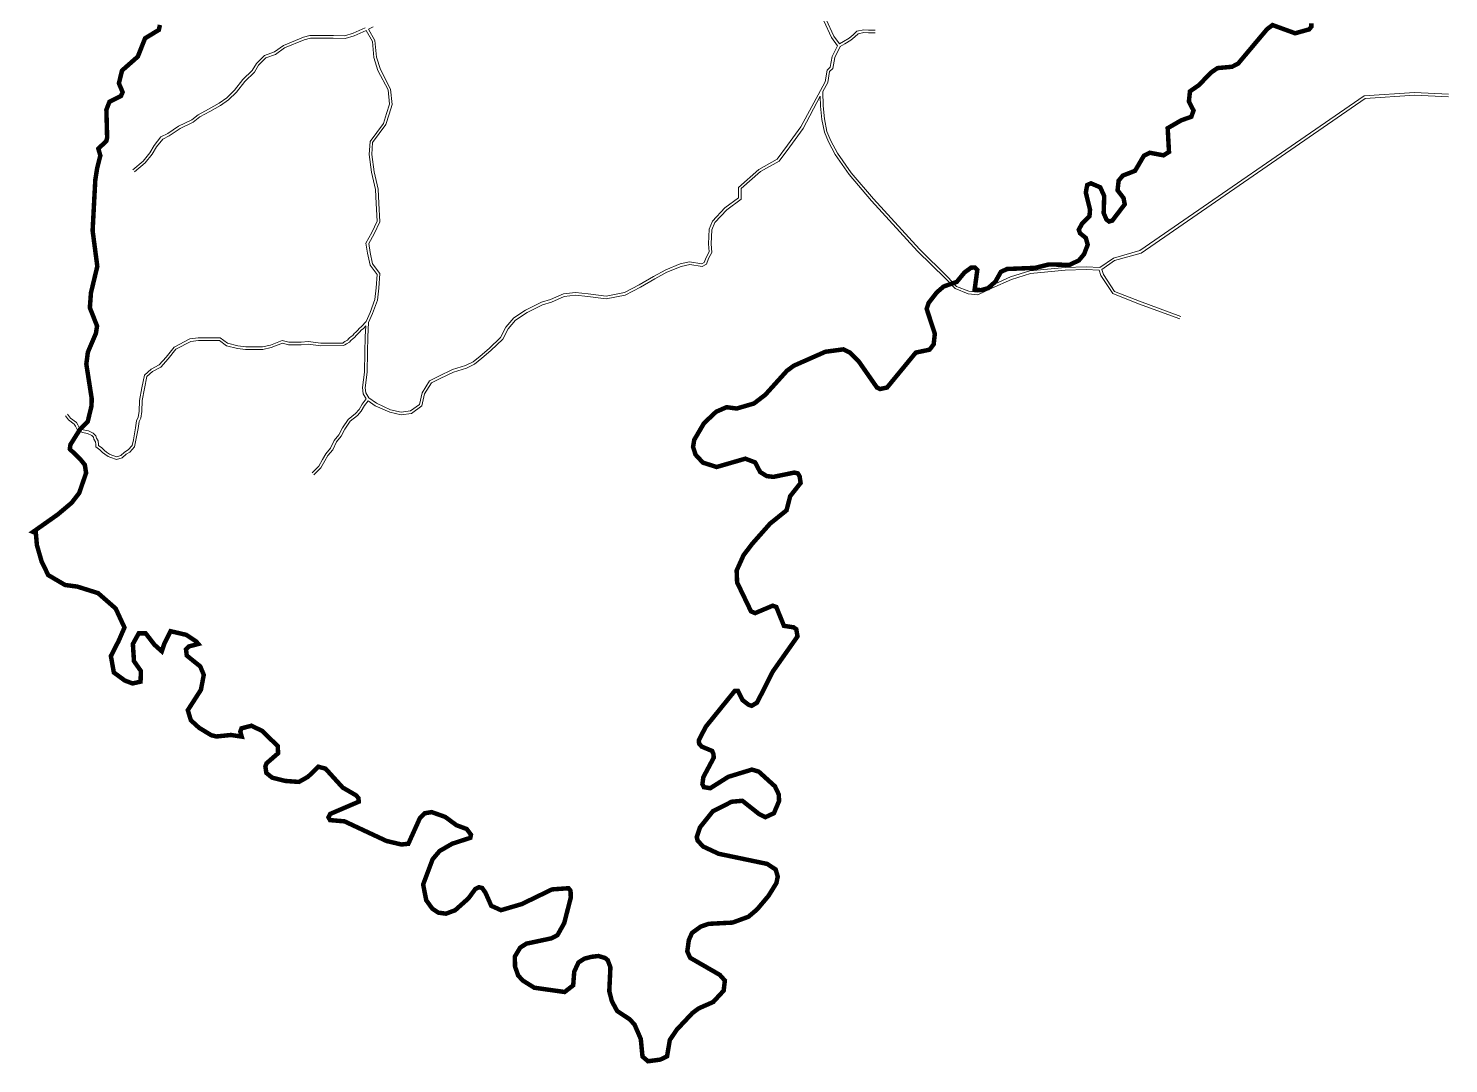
# Model space of a CAD drawing. Header units: millimetres. Extents: x 617885 to 663705, y 7172943 to 7234736.
# Drawn here: x 643889 to 647068, y 7172943 to 7175261 of the extents above; entities that cross this region are included whole.
import ezdxf

# ---------------------------------------------------------------- set-up
doc = ezdxf.new("R2010")
doc.units = ezdxf.units.MM
doc.layers.add('BAIRROS', color=12, linetype='Continuous')
doc.layers.add('VIAS', color=7, linetype='Continuous', lineweight=5)

msp = doc.modelspace()

# ---------------------------------------------------------------- linework, layer by layer
at = {"layer": 'BAIRROS', "lineweight": 40, "ltscale": 0.3, "const_width": 10}
msp.add_lwpolyline([(644183.5, 7175268.7), (644181, 7175257.5), (644150.3, 7175238.8), (644133.9, 7175197.7), (644098.6, 7175166.5), (644091.6, 7175138.1), (644099.9, 7175118.2), (644096.4, 7175109.6), (644070.6, 7175096.7), (644063.6, 7175078.9), (644065.3, 7175016.7), (644063.6, 7175008.8), (644045.6, 7174991.6), (644050.1, 7174976.1), (644043, 7174948.2), (644038.8, 7174921.6), (644033.9, 7174829.1), (644032.8, 7174807.9), (644043.3, 7174728.1), (644029.1, 7174668.9), (644026.6, 7174635.5), (644042.7, 7174594.5), (644040.2, 7174578.2), (644022.2, 7174535.9), (644018.7, 7174509.2), (644030.8, 7174431.8), (644030.3, 7174415.5), (644021.8, 7174380.2), (644005.4, 7174364.4), (643983.2, 7174329), (643981.7, 7174319.3), (643981.9, 7174318.9), (644005.9, 7174295.3), (644015.4, 7174283.5), (644018.2, 7174265.3), (644002.7, 7174220.4), (643985.8, 7174198.6), (643955, 7174172.6), (643899.6, 7174133.5), (643905.7, 7174131.1), (643908.1, 7174103.8), (643918.7, 7174067), (643933.5, 7174036.7), (643971.1, 7174014.6), (643998.4, 7174011), (644045.1, 7173996.3), (644084.4, 7173961.9), (644104.1, 7173919.3), (644090.8, 7173888.8), (644073.7, 7173855.5), (644080.3, 7173818.6), (644104.9, 7173800.6), (644122.1, 7173794.1), (644140.1, 7173798.1), (644140.9, 7173821.9), (644125.4, 7173844), (644122.9, 7173882.5), (644136, 7173906.2), (644151.6, 7173906.2), (644171.2, 7173880.8), (644187.6, 7173866.1), (644193.4, 7173883.3), (644207.3, 7173911.1), (644242.5, 7173902.9), (644264.6, 7173888.2), (644269.4, 7173882.5), (644248.1, 7173876.9), (644241.8, 7173870.3), (644243.6, 7173856.5), (644273.7, 7173832.3), (644281.6, 7173813.3), (644275.2, 7173779.8), (644245.9, 7173734.3), (644252.7, 7173711.7), (644271.2, 7173694.7), (644298.6, 7173678.1), (644310.1, 7173675.4), (644342.3, 7173678.7), (644366.5, 7173675.1), (644363.4, 7173686.1), (644366, 7173693.6), (644388.2, 7173699.4), (644412.2, 7173687.9), (644447, 7173654), (644448.1, 7173637.9), (644422.1, 7173615.3), (644419.5, 7173608.4), (644421.7, 7173593.6), (644434.8, 7173583.1), (644464.3, 7173575.8), (644494.5, 7173573.6), (644514.9, 7173585.1), (644538.1, 7173607.6), (644554.1, 7173603.3), (644581.7, 7173572.9), (644592.5, 7173561), (644622.1, 7173543.8), (644627.8, 7173537.5), (644628.6, 7173529.4), (644564.4, 7173501.8), (644560.7, 7173494.5), (644564.2, 7173488.1), (644596.6, 7173485.3), (644690.5, 7173441.4), (644724, 7173433.5), (644739.5, 7173435.1), (644765.6, 7173493.1), (644775.9, 7173503.4), (644791.7, 7173506), (644821.9, 7173495.3), (644847.3, 7173476.6), (644870.3, 7173468.1), (644879.6, 7173455.5), (644878.2, 7173448.4), (644837.6, 7173435.2), (644809.5, 7173418.9), (644793.8, 7173400.4), (644772.6, 7173343.8), (644779.6, 7173308.6), (644793.2, 7173289.8), (644806.5, 7173280.9), (644823.7, 7173278.6), (644844.2, 7173286.2), (644874.1, 7173312.9), (644889.3, 7173333.7), (644897.5, 7173337.8), (644904.9, 7173336), (644912.2, 7173325.4), (644925.1, 7173296.2), (644946.9, 7173286.4), (644993.4, 7173300.1), (645061.1, 7173332.9), (645098, 7173335.6), (645102.6, 7173329.8), (645103.1, 7173314.6), (645088.4, 7173257.4), (645073.2, 7173230.4), (645059.9, 7173223.4), (645003.6, 7173211.4), (644989.8, 7173202.5), (644977.8, 7173182.5), (644978.4, 7173159.8), (644985.3, 7173140.3), (644995.5, 7173129), (645021.4, 7173112.8), (645089.3, 7173103.2), (645108.5, 7173118.1), (645110.8, 7173148.6), (645120.3, 7173169.3), (645133.4, 7173177.8), (645149.7, 7173182), (645165.2, 7173183.8), (645180, 7173179.3), (645185.9, 7173174.3), (645191.8, 7173158.4), (645189.3, 7173105.1), (645194.9, 7173082.9), (645206.9, 7173060.6), (645234.4, 7173042.5), (645245.7, 7173030.5), (645259.8, 7172998.1), (645263.6, 7172958.7), (645276, 7172948.1), (645303.4, 7172951.8), (645318.6, 7172959.3), (645324.8, 7172995.8), (645340.3, 7173018.7), (645375.3, 7173056), (645389.6, 7173066.6), (645421.9, 7173080.8), (645445.3, 7173106.2), (645448, 7173128.8), (645436.7, 7173141.5), (645370.3, 7173179.8), (645363.9, 7173194.1), (645367.4, 7173219.7), (645374.4, 7173235.4), (645394, 7173249.7), (645411.7, 7173255.8), (645465, 7173258.6), (645500.6, 7173271.6), (645512.1, 7173281.3), (645520.3, 7173288.3), (645545.8, 7173318.6), (645563.3, 7173347), (645566.4, 7173361.8), (645561.7, 7173377.5), (645542.8, 7173390), (645434.2, 7173412.7), (645399.2, 7173429), (645387.1, 7173442.2), (645385.1, 7173450.1), (645392.3, 7173471.9), (645421, 7173507.8), (645463.1, 7173529.2), (645487.1, 7173531.4), (645524.8, 7173501.5), (645538.7, 7173494.7), (645557.8, 7173503.5), (645569.4, 7173531.1), (645568.5, 7173545.8), (645560.1, 7173563.7), (645523.8, 7173596.7), (645508.5, 7173601.2), (645455.6, 7173585), (645415.3, 7173559.5), (645400.9, 7173561.9), (645397.7, 7173568.8), (645399.9, 7173584.4), (645422.9, 7173627.5), (645422.7, 7173635.4), (645419.5, 7173643), (645396.1, 7173652.7), (645390.3, 7173659.4), (645389.7, 7173666.7), (645405.1, 7173696.9), (645418.9, 7173714), (645470.2, 7173777.5), (645477.4, 7173777.5), (645487.5, 7173756.8), (645501.3, 7173746.3), (645508, 7173744), (645520, 7173751.1), (645555.5, 7173821.1), (645610.6, 7173899.4), (645607.8, 7173915.6), (645601.8, 7173919.8), (645580.2, 7173923.1), (645563.2, 7173965.3), (645555.1, 7173968.2), (645515.7, 7173951.6), (645506.5, 7173955.6), (645475.4, 7174020.3), (645474.4, 7174047), (645489.8, 7174081.2), (645508.7, 7174106.2), (645525.3, 7174125), (645549.1, 7174151.9), (645586.1, 7174181.8), (645594.1, 7174213.3), (645617.6, 7174243.1), (645615.3, 7174258.1), (645611.2, 7174264.6), (645603.5, 7174266.3), (645556.8, 7174256.7), (645541.8, 7174258.4), (645527, 7174267.5), (645515.7, 7174289.1), (645493.8, 7174297.4), (645429.6, 7174278.8), (645398.9, 7174288.5), (645382.4, 7174306.4), (645376.8, 7174323.6), (645379.4, 7174339.5), (645401.3, 7174376.9), (645428.6, 7174402.6), (645451.9, 7174412.7), (645474.4, 7174409.7), (645513.1, 7174421), (645538.4, 7174440.4), (645586.9, 7174494.2), (645602.1, 7174505.5), (645672.9, 7174536.8), (645713.2, 7174542.2), (645727.5, 7174535.3), (645747.4, 7174515.6), (645788.5, 7174456.6), (645795.4, 7174453.4), (645811.1, 7174456.8), (645875.4, 7174535), (645906.2, 7174541.5), (645915.4, 7174553.6), (645918, 7174577), (645899.7, 7174632.8), (645904, 7174646.1), (645922.3, 7174669.7), (645937.8, 7174683), (645967.1, 7174693.3), (645984.3, 7174714.3), (645999.1, 7174725.1), (646007.6, 7174725.6), (646013.1, 7174720.2), (646007, 7174675.3), (646021.8, 7174674.9), (646037.2, 7174679.2), (646053.5, 7174693.8), (646065.9, 7174715.8), (646079.8, 7174722.2), (646142.6, 7174724.7), (646173.4, 7174732.4), (646219.5, 7174731.3), (646240.6, 7174741.6), (646252, 7174755.3), (646260.2, 7174776.5), (646255.8, 7174791.9), (646243, 7174802.2), (646240.2, 7174809.9), (646247.4, 7174823.8), (646264.2, 7174840.2), (646265.3, 7174855.3), (646255.9, 7174893.4), (646259, 7174910), (646267.3, 7174914), (646288.3, 7174905), (646297.1, 7174885.5), (646295.9, 7174847.5), (646302, 7174833.1), (646308, 7174828.4), (646315.3, 7174830.6), (646343, 7174867), (646340.4, 7174881), (646327, 7174898.4), (646329.4, 7174919.9), (646338.6, 7174931.2), (646366.2, 7174942.1), (646385.9, 7174975.7), (646399.4, 7174982.4), (646429.8, 7174976.7), (646442.1, 7174984.2), (646439.2, 7175037.5), (646469.6, 7175055.1), (646492.2, 7175063.1), (646497, 7175077.1), (646486.6, 7175097.2), (646489.1, 7175120), (646508.8, 7175133.7), (646536.6, 7175162.4), (646550.7, 7175172), (646583.1, 7175175), (646596.6, 7175181.8), (646661.9, 7175259.5), (646673.9, 7175268.4), (646724.5, 7175250), (646755.8, 7175258.7), (646760.9, 7175264.9), (646760.7, 7175272.1)], dxfattribs=at)
at = {"layer": 'VIAS', "color": 253}
for points in [[(644642.6, 7175262.1), (644615.7, 7175250), (644597.4, 7175244.2), (644571.7, 7175245.3), (644519.3, 7175245.3), (644504.6, 7175241), (644459.7, 7175222.5), (644439.7, 7175208.2), (644417.5, 7175200.5), (644399.5, 7175182.6), (644390, 7175166.4), (644368.8, 7175146.3), (644350.7, 7175122.4), (644332.9, 7175105.6), (644316, 7175093.4), (644292.3, 7175080.1), (644269.1, 7175067.6), (644254.9, 7175056.2), (644225.4, 7175041.9), (644201.5, 7175025.7), (644185.8, 7175017.8), (644170.9, 7174999), (644161.2, 7174982.6), (644146.2, 7174963.9), (644122.6, 7174944.1)], [(644608, 7174567.7), (644611.6, 7174570.7), (644615, 7174573.6), (644618.1, 7174577.6), (644622, 7174580.5), (644626.6, 7174585.1), (644629.7, 7174589.1), (644635, 7174593.5), (644645.1, 7174604.4), (644653.8, 7174624.4), (644664.2, 7174653.8), (644667.7, 7174679.7), (644669.4, 7174710.1), (644653.8, 7174730.8), (644648.4, 7174757.9), (644644.7, 7174780), (644657.5, 7174803.7), (644669.4, 7174829.3), (644667.7, 7174868.9), (644665.9, 7174900.2), (644657.2, 7174938.7), (644651.9, 7174978.2), (644653.7, 7175007.5), (644683.8, 7175048.1), (644690.6, 7175070.5), (644697.5, 7175091), (644694.1, 7175123.1), (644671.4, 7175166.8), (644662.4, 7175195.4), (644659, 7175231.9), (644644.9, 7175256.5), (644617.9, 7175244.3), (644598.2, 7175238.2), (644571.6, 7175239.3), (644520.2, 7175239.3), (644506.6, 7175235.4), (644462.6, 7175217.2), (644442.5, 7175202.8), (644420.8, 7175195.3), (644404.3, 7175178.9), (644394.8, 7175162.6), (644373.3, 7175142.3), (644355.2, 7175118.4), (644336.7, 7175100.9), (644319.2, 7175088.3), (644295.2, 7175074.9), (644272.5, 7175062.6), (644258.1, 7175051.1), (644228.4, 7175036.7), (644204.5, 7175020.5), (644189.7, 7175013.1), (644175.9, 7174995.6), (644166.2, 7174979.2), (644150.6, 7174959.7), (644126.5, 7174939.5)], [(645669.7, 7175277.8), (645686.8, 7175240.5), (645700.4, 7175222.1), (645688.4, 7175197.7), (645683.8, 7175174.2), (645676.8, 7175167.2), (645672.6, 7175141.5), (645661.7, 7175122.1), (645661.7, 7175122), (645618.2, 7175040.3), (645588.3, 7174999.1), (645565.3, 7174968.4), (645523.9, 7174945.1), (645478.3, 7174904.9), (645478.3, 7174881.6), (645448.1, 7174858.9), (645420.4, 7174829.4), (645412.8, 7174811), (645411.3, 7174778.4), (645412.7, 7174760.3), (645405.8, 7174747.8), (645401.7, 7174737), (645396.3, 7174733.7), (645369.2, 7174738), (645348.1, 7174733.5), (645315.8, 7174720.3), (645288, 7174705.7), (645256.1, 7174686.8), (645223.2, 7174669.6), (645182, 7174661.1), (645141.9, 7174666.9), (645113.9, 7174669.8), (645087, 7174666.8), (645057.8, 7174653.6), (645037.4, 7174647.8), (645002.1, 7174630.2), (644975.5, 7174612.5), (644957.6, 7174591.6), (644946.1, 7174568.5), (644920.4, 7174544.3), (644900.2, 7174526.9), (644884.5, 7174514.1), (644867.6, 7174505.7), (644838.6, 7174497), (644807.9, 7174482.4), (644786.8, 7174471.8), (644770.1, 7174444.6), (644764.4, 7174419.1), (644744.2, 7174404.2), (644723.8, 7174401.5), (644699.9, 7174407.1), (644668.5, 7174421.4), (644651.2, 7174433.4), (644644, 7174444.8), (644643, 7174456.4), (644647.1, 7174491.1), (644647.9, 7174536.1), (644648.9, 7174570.1), (644650.6, 7174602), (644659.4, 7174622.2), (644670.1, 7174652.4), (644673.7, 7174679.1), (644675.5, 7174712), (644659.4, 7174733.4), (644654.3, 7174759), (644651, 7174779), (644662.8, 7174801), (644675.5, 7174828), (644673.7, 7174869.2), (644671.9, 7174901), (644663.1, 7174939.8), (644657.9, 7174978.4), (644659.6, 7175005.3), (644689.2, 7175045.4), (644696.4, 7175068.7), (644703.6, 7175090.3), (644699.9, 7175124.9), (644677, 7175169), (644668.4, 7175196.6), (644664.8, 7175233.8), (644650.3, 7175259.1), (644660.8, 7175264.6)], [(645675, 7175280.6), (645692, 7175243.6), (645704.7, 7175226.4), (645713.4, 7175231.5), (645726.3, 7175239.2), (645734.9, 7175246.6), (645743.3, 7175254.5), (645758.9, 7175258), (645769.8, 7175257.1)], [(645769.8, 7175257.1), (645784.3, 7175257.1)], [(645730.8, 7174937.7), (645700.2, 7174981.7), (645685.1, 7175009.2), (645676.6, 7175030.3), (645671, 7175058.1), (645667.7, 7175087.4), (645667.4, 7175119.9), (645678.4, 7175139.5), (645682.4, 7175164.3), (645689.4, 7175171.3), (645694.2, 7175195.8), (645706.2, 7175220.3), (645716.4, 7175226.3), (645729.8, 7175234.4), (645738.9, 7175242.2), (645746.2, 7175249), (645759.3, 7175251.9), (645769.5, 7175251.1), (645784.3, 7175251.1)], [(646466.4, 7174610.3), (646373.7, 7174644.5), (646316.1, 7174667), (646289.9, 7174707.3), (646285.9, 7174719.6), (646257, 7174721), (646210, 7174719.4), (646132, 7174712.1), (646089.6, 7174698.8), (646045.7, 7174679.3), (646014.4, 7174664.2), (645992.3, 7174666.8), (645963.2, 7174678.2), (645941.9, 7174700.7), (645879.3, 7174762.4), (645776.4, 7174875.1), (645726, 7174934), (645695.1, 7174978.5), (645679.7, 7175006.6), (645670.9, 7175028.5), (645665.1, 7175057.1), (645661.7, 7175087.1), (645661.5, 7175108.8), (645623.3, 7175037.1), (645593.1, 7174995.5), (645569.3, 7174963.7), (645527.4, 7174940.2), (645484.3, 7174902.2), (645484.3, 7174878.6), (645452.1, 7174854.5), (645425.6, 7174826.1), (645418.7, 7174809.7), (645417.3, 7174778.5), (645418.8, 7174758.9), (645411.2, 7174745.3), (645406.6, 7174732.9), (645397.5, 7174727.5), (645369.4, 7174731.9), (645349.9, 7174727.7), (645318.3, 7174714.8), (645291, 7174700.4), (645259, 7174681.6), (645225.2, 7174663.9), (645182.2, 7174655), (645141.1, 7174660.9), (645113.9, 7174663.8), (645088.6, 7174660.9), (645059.8, 7174648), (645039.6, 7174642.2), (645005.2, 7174625), (644979.5, 7174607.9), (644962.6, 7174588.2), (644951, 7174564.9), (644924.4, 7174539.8), (644904, 7174522.3), (644887.8, 7174509.1), (644869.8, 7174500.1), (644840.8, 7174491.4), (644810.5, 7174477), (644791, 7174467.2), (644775.8, 7174442.3), (644769.8, 7174415.6), (644746.5, 7174398.5), (644723.5, 7174395.4), (644698, 7174401.4), (644665.5, 7174416.1), (644649.7, 7174427.2), (644641.5, 7174416.3), (644634.2, 7174403.6), (644625.6, 7174394.3), (644609.4, 7174381.2), (644597.2, 7174363.3), (644588.9, 7174347.6), (644578.9, 7174334.9), (644570.6, 7174317.4), (644559.5, 7174304.5), (644552.4, 7174292.9), (644544, 7174277), (644528.1, 7174261.1)], [(646879, 7175110.2), (646377.1, 7174763.4), (646317.9, 7174746.4), (646287.2, 7174725.5), (646257, 7174727), (646209.6, 7174725.4), (646130.8, 7174718), (646087.5, 7174704.4), (646043.2, 7174684.7), (646013.3, 7174670.4), (645993.8, 7174672.7), (645966.6, 7174683.3), (645946.2, 7174704.9), (645883.6, 7174766.6), (645780.8, 7174879.1), (645730.8, 7174937.7)], [(646320.5, 7174740.9), (646379.7, 7174757.9), (646881, 7175104.3)], [(647068, 7175113.7), (646992, 7175117.3), (646879, 7175110.2), (646377.1, 7174763.4)], [(646379.7, 7174757.9), (646881, 7175104.3), (646992.1, 7175111.3), (647067.7, 7175107.7)], [(646468.5, 7174615.9), (646375.9, 7174650.1), (646320.1, 7174671.8), (646295.4, 7174709.9), (646291.7, 7174721.3), (646320.5, 7174740.9)], [(644523.9, 7174265.4), (644539.1, 7174280.6), (644547.2, 7174295.9), (644554.7, 7174308), (644565.5, 7174320.7), (644573.8, 7174338), (644583.9, 7174350.9), (644592.1, 7174366.4), (644604.9, 7174385.3), (644621.5, 7174398.7), (644629.4, 7174407.2), (644636.4, 7174419.6), (644645.4, 7174431.5), (644638.2, 7174442.9), (644637, 7174456.5), (644641.1, 7174491.5), (644641.9, 7174536.2), (644642.9, 7174570.3), (644644.2, 7174594.6), (644639.1, 7174589.1), (644634, 7174584.9), (644631.1, 7174581.1), (644625.9, 7174575.9), (644622.4, 7174573.3), (644619.4, 7174569.4), (644615.5, 7174566.1), (644611.8, 7174563), (644610.5, 7174562), (644607.6, 7174558.4), (644600.8, 7174554.6), (644597.7, 7174552.4), (644594.2, 7174550.5), (644543.4, 7174550.1), (644515.5, 7174554), (644499.7, 7174552.1), (644471.1, 7174552.1), (644457.7, 7174555.9), (644432.4, 7174546.2), (644413.8, 7174542.1)], [(644375.3, 7174542.1), (644357, 7174544.1), (644332.2, 7174550.3), (644316.5, 7174562.1), (644269.6, 7174562.1), (644252.3, 7174560.1), (644219.4, 7174542.7), (644201.7, 7174521.1), (644185.3, 7174502.7), (644167.1, 7174492.6), (644154.1, 7174481.4), (644148.6, 7174454.7), (644143.7, 7174427.4), (644142.8, 7174402.8), (644140.7, 7174388.4), (644136.8, 7174380.6), (644134.9, 7174365.2), (644129.9, 7174338.6), (644126.8, 7174323.9), (644116.1, 7174312.2), (644108.1, 7174307.2), (644098.9, 7174299), (644086.5, 7174295.7), (644073.8, 7174299.9), (644067.5, 7174302), (644060.2, 7174307.2), (644055.1, 7174311.3), (644049.2, 7174317.2), (644040.3, 7174323.9), (644040.3, 7174329.1), (644039.4, 7174335.1), (644035.5, 7174340.9), (644034.6, 7174345.5), (644030.7, 7174349.5), (644021.7, 7174354), (644009.9, 7174355.9), (643998.7, 7174361.5), (643994.4, 7174370.2), (643991.8, 7174374.5), (643979.1, 7174384.2), (643972, 7174393.4)], [(643976.8, 7174397.1), (643983.4, 7174388.5), (643996.4, 7174378.6), (643999.7, 7174373.1), (644003.2, 7174366), (644011.7, 7174361.7), (644023.6, 7174359.7), (644034.2, 7174354.4), (644040.2, 7174348.5), (644041.2, 7174343.3), (644045.2, 7174337.3), (644046.3, 7174329.5), (644046.3, 7174326.9), (644053.1, 7174321.7), (644059.1, 7174315.8), (644063.8, 7174312), (644070.3, 7174307.4), (644075.7, 7174305.6), (644086.7, 7174301.9), (644096, 7174304.5), (644104.5, 7174312), (644112.2, 7174316.9), (644121.3, 7174326.8), (644124, 7174339.7), (644128.9, 7174366.2), (644130.9, 7174382.3), (644134.9, 7174390.2), (644136.8, 7174403.4), (644137.8, 7174428), (644142.7, 7174455.8), (644148.7, 7174484.7), (644163.7, 7174497.5), (644181.5, 7174507.4), (644197.1, 7174525), (644215.5, 7174547.4), (644250.5, 7174566), (644269.3, 7174568.1), (644318.5, 7174568.1), (644334.8, 7174555.8), (644358, 7174550), (644375.7, 7174548.1), (644413.2, 7174548.1)], [(644430.7, 7174551.9), (644457.4, 7174562.2), (644472, 7174558.1)], [(644472, 7174558.1), (644499.4, 7174558.1), (644515.6, 7174560.1), (644543.8, 7174556.1), (644592.6, 7174556.4), (644594.5, 7174557.5), (644597.6, 7174559.6), (644603.6, 7174563.1), (644606.2, 7174566.3), (644608, 7174567.7)], [(644413.8, 7174542.1), (644375.3, 7174542.1)], [(644413.2, 7174548.1), (644430.7, 7174551.9)]]:
    msp.add_lwpolyline(points, dxfattribs=at)

doc.saveas('drawing.dxf')
